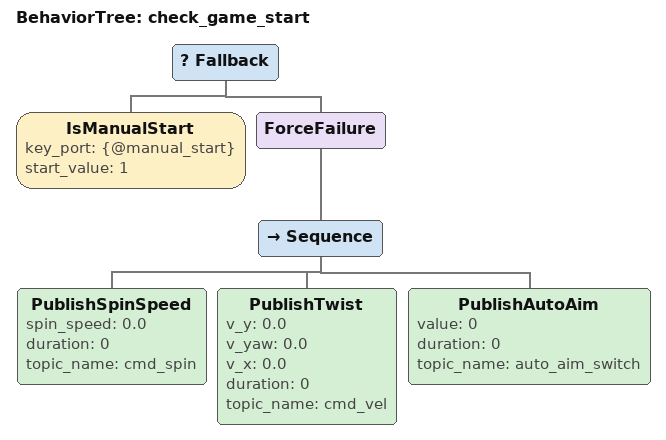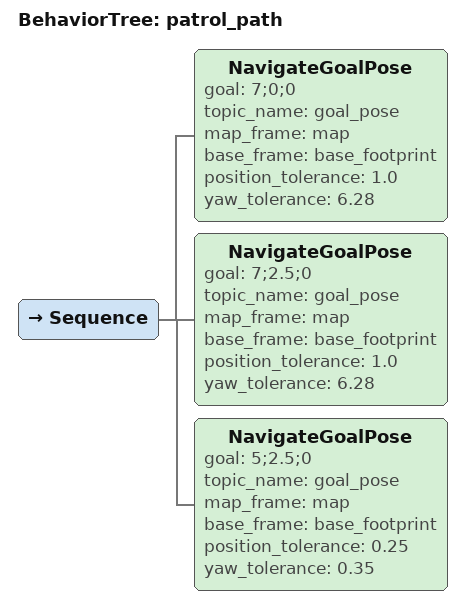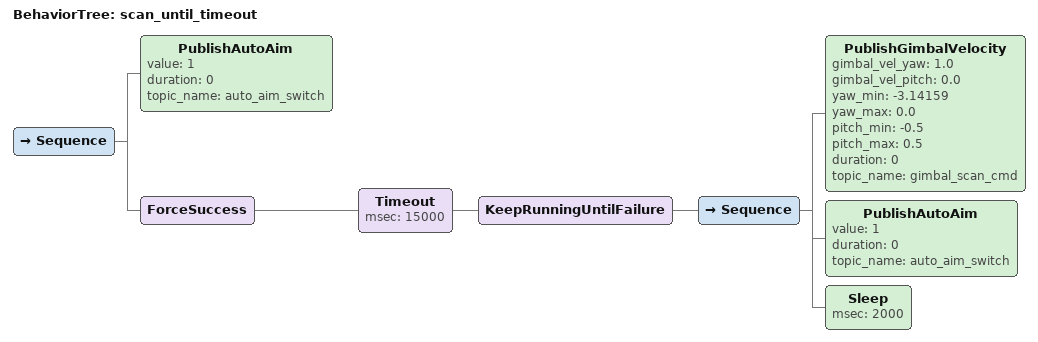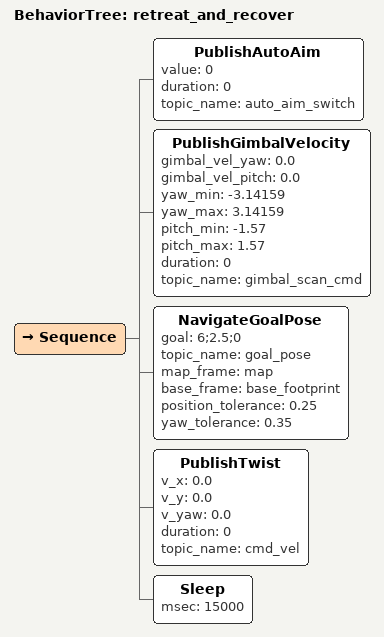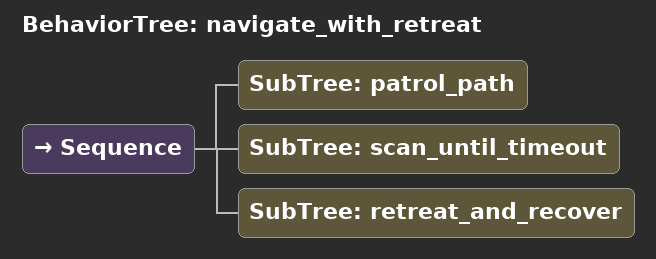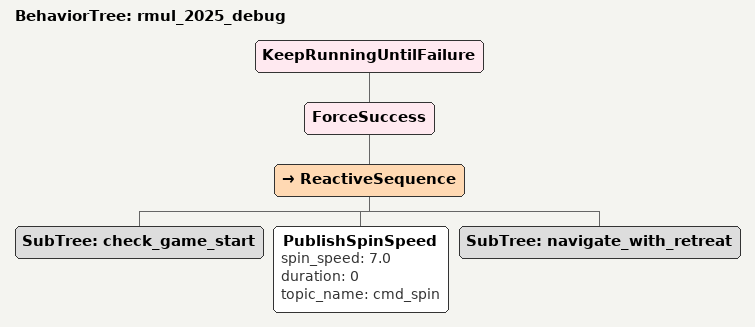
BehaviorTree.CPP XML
<?xml version="1.0" encoding="UTF-8"?>
<root BTCPP_format="4">

  <!-- Subtree: check_game_start      -->
  <!-- Debug: manual start only,      -->
  <!-- no referee game status check.  -->
  <!-- If not started, stops robot.   -->
  <BehaviorTree ID="check_game_start">
    <Fallback>
      <IsManualStart key_port="{@manual_start}"
                     start_value="1"/>
      <ForceFailure>
        <Sequence>
          <PublishSpinSpeed spin_speed="0.0"
                            duration="0"
                            topic_name="cmd_spin"/>
          <PublishTwist v_y="0.0"
                        v_yaw="0.0"
                        v_x="0.0"
                        duration="0"
                        topic_name="cmd_vel"/>
          <PublishAutoAim value="0"
                          duration="0"
                          topic_name="auto_aim_switch"/>
        </Sequence>
      </ForceFailure>
    </Fallback>
  </BehaviorTree>

  <!-- Subtree: patrol_path           -->
  <!-- Navigate: start -> (7,0) ->   -->
  <!-- Large tolerance on waypoints   -->
  <!-- for continuous motion.         -->
  <BehaviorTree ID="patrol_path">
    <Sequence>
      <NavigateGoalPose goal="7;0;0"
                        topic_name="goal_pose"
                        map_frame="map"
                        base_frame="base_footprint"
                        position_tolerance="1.0"
                        yaw_tolerance="6.28"/>
      <NavigateGoalPose goal="7;2.5;0"
                        topic_name="goal_pose"
                        map_frame="map"
                        base_frame="base_footprint"
                        position_tolerance="1.0"
                        yaw_tolerance="6.28"/>
      <NavigateGoalPose goal="5;2.5;0"
                        topic_name="goal_pose"
                        map_frame="map"
                        base_frame="base_footprint"
                        position_tolerance="0.25"
                        yaw_tolerance="0.35"/>
    </Sequence>
  </BehaviorTree>

  <!-- Subtree: scan_until_timeout    -->
  <!-- At destination (5,2.5):        -->
  <!--   - Enable auto-aim            -->
  <!--   - Start gimbal 180° scan     -->
  <!--   - Run for 15s (timer replace -->
  <!--     HP check from referee)     -->
  <BehaviorTree ID="scan_until_timeout">
    <Sequence>
      <!-- Enable auto-aim -->
      <PublishAutoAim value="1"
                      duration="0"
                      topic_name="auto_aim_switch"/>
      <!-- Scan for 15 seconds (replaces HP-based exit) -->
      <ForceSuccess>
        <Timeout msec="15000">
          <KeepRunningUntilFailure>
            <Sequence>
              <!-- Re-publish gimbal scan command periodically -->
              <PublishGimbalVelocity gimbal_vel_yaw="1.0"
                                     gimbal_vel_pitch="0.0"
                                     yaw_min="-3.14159"
                                     yaw_max="0.0"
                                     pitch_min="-0.5"
                                     pitch_max="0.5"
                                     duration="0"
                                     topic_name="gimbal_scan_cmd"/>
              <!-- Re-publish auto-aim command periodically -->
              <PublishAutoAim value="1"
                              duration="0"
                              topic_name="auto_aim_switch"/>
              <Sleep msec="2000"/>
            </Sequence>
          </KeepRunningUntilFailure>
        </Timeout>
      </ForceSuccess>
      <!-- Timeout reached, proceed to retreat -->
    </Sequence>
  </BehaviorTree>

  <!-- Subtree: retreat_and_recover   -->
  <!-- Disable scan, advance 1m in x,-->
  <!-- wait 15s (timer replaces HP    -->
  <!-- recovery from referee).        -->
  <BehaviorTree ID="retreat_and_recover">
    <Sequence>
      <!-- Disable auto-aim -->
      <PublishAutoAim value="0"
                      duration="0"
                      topic_name="auto_aim_switch"/>
      <!-- Stop gimbal scan -->
      <PublishGimbalVelocity gimbal_vel_yaw="0.0"
                             gimbal_vel_pitch="0.0"
                             yaw_min="-3.14159"
                             yaw_max="3.14159"
                             pitch_min="-1.57"
                             pitch_max="1.57"
                             duration="0"
                             topic_name="gimbal_scan_cmd"/>
      <!-- Retreat: 1m forward in x from (5,2.5) -->
      <NavigateGoalPose goal="6;2.5;0"
                        topic_name="goal_pose"
                        map_frame="map"
                        base_frame="base_footprint"
                        position_tolerance="0.25"
                        yaw_tolerance="0.35"/>
      <!-- Stop movement -->
      <PublishTwist v_x="0.0"
                    v_y="0.0"
                    v_yaw="0.0"
                    duration="0"
                    topic_name="cmd_vel"/>
      <!-- Wait 15 seconds (replaces HP recovery check) -->
      <Sleep msec="15000"/>
    </Sequence>
  </BehaviorTree>

  <!-- Subtree: navigate_with_retreat -->
  <!-- Full debug cycle:              -->
  <!--   1) Patrol to (5,2.5)         -->
  <!--   2) Scan + auto-aim for 15s   -->
  <!--   3) Retreat 1m + wait 15s     -->
  <!--   4) Repeat                    -->
  <BehaviorTree ID="navigate_with_retreat">
    <Sequence>
      <SubTree ID="patrol_path"/>
      <SubTree ID="scan_until_timeout"/>
      <SubTree ID="retreat_and_recover"/>
    </Sequence>
  </BehaviorTree>

  <!-- Main tree: rmul_2025_debug     -->
  <BehaviorTree ID="rmul_2025_debug">
    <KeepRunningUntilFailure>
      <ForceSuccess>
        <ReactiveSequence>
          <SubTree ID="check_game_start"/>
          <PublishSpinSpeed spin_speed="7.0"
                            duration="0"
                            topic_name="cmd_spin"/>
          <SubTree ID="navigate_with_retreat"/>
        </ReactiveSequence>
      </ForceSuccess>
    </KeepRunningUntilFailure>
  </BehaviorTree>

</root>
